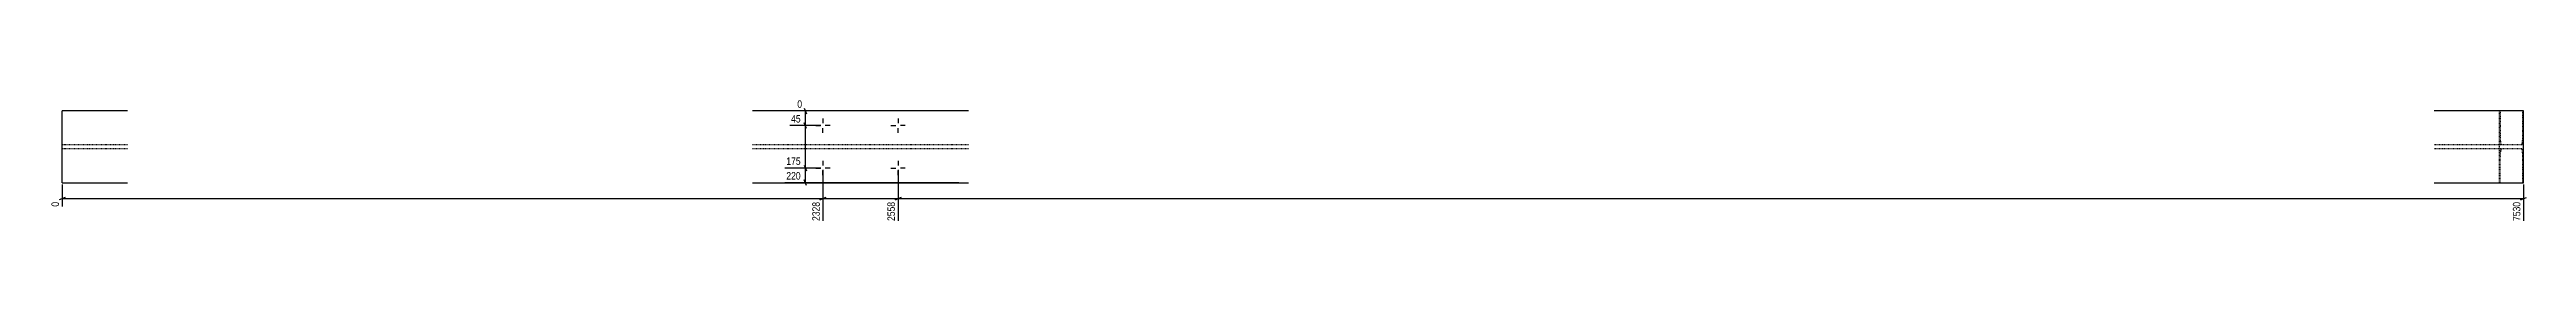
# Model space of a CAD drawing. Header units: millimetres. Extents: x 18 to 21412, y 13 to 894.
# Drawn here: x 13834 to 21412, y 13 to 394 of the extents above; entities that cross this region are included whole.
import ezdxf

# ---------------------------------------------------------------- set-up
doc = ezdxf.new("R2010")
doc.units = ezdxf.units.MM
doc.linetypes.add('DXK_LINE_DOT2', pattern=[3.9198, 1.9599, -1.9599])
doc.layers.add('MÅLSÆTNING', color=7, linetype='Continuous')
doc.layers.add('STÅL', color=7, linetype='Continuous')
doc.styles.add('Arial Narrow', font='ARIALN.TTF', dxfattribs={"height": 0.2})

msp = doc.modelspace()

# ---------------------------------------------------------------- linework, layer by layer
at = {"layer": 'MÅLSÆTNING', "color": 7, "linetype": 'Continuous'}
for p, q in [((16193.9, 310.5), (16098.3, 310.5)), ((16193.9, 310.5), (16098.3, 310.5)), ((16616.3, 355.5), (16121.6, 355.5)), ((16142.9, 364.5), (16150.1, 346.5)), ((16150.1, 301.5), (16142.9, 319.5)), ((16150.1, 301.5), (16142.9, 319.5)), ((16146.5, 310.5), (16146.5, 355.5)), ((16193.9, 180.5), (16083.6, 180.5)), ((16142.9, 189.5), (16150.1, 171.5)), ((16146.5, 135.5), (16146.5, 180.5)), ((16199.9, 174.5), (16199.9, 18)), ((16199.9, 174.5), (16199.9, 18)), ((16429.9, 174.5), (16429.9, 18)), ((16429.9, 174.5), (16429.9, 18)), ((13881.3, 90.3), (13863.3, 83.1)), ((13872.3, 129.5), (13872.3, 61.9)), ((13872.3, 86.7), (16199.9, 86.7)), ((16616.3, 135.5), (16083.6, 135.5)), ((16150.1, 126.5), (16142.9, 144.5)), ((16208.9, 90.3), (16190.9, 83.1)), ((16190.9, 83.1), (16208.9, 90.3)), ((16199.9, 86.7), (16429.9, 86.7)), ((16438.9, 90.3), (16420.9, 83.1)), ((16420.9, 83.1), (16438.9, 90.3)), ((16429.9, 86.7), (21402.8, 86.7)), ((21393.8, 83.1), (21411.8, 90.3)), ((21402.8, 129.5), (21402.8, 18))]:
    msp.add_line(p, q, dxfattribs=at)
at = {"layer": 'STÅL', "color": 2, "linetype": 'Continuous'}
for p, q in [((14072.3, 355.5), (13872.3, 355.5)), ((13872.3, 135.5), (13872.3, 355.5)), ((16644.9, 355.5), (15984.9, 355.5)), ((21402.8, 355.5), (21129.1, 355.5)), ((21402.8, 135.5), (21402.8, 355.5)), ((13872.3, 135.5), (14072.3, 135.5)), ((15984.9, 135.5), (16644.9, 135.5)), ((21129.1, 135.5), (21402.8, 135.5))]:
    msp.add_line(p, q, dxfattribs=at)
at = {"layer": 'STÅL', "color": 3, "linetype": 'Continuous'}
for p, q in [((16177.9, 310.5), (16192.6, 310.5)), ((16199.9, 332.5), (16199.9, 317.9)), ((16199.9, 288.5), (16199.9, 303.2)), ((16221.9, 310.5), (16207.3, 310.5)), ((16407.9, 310.5), (16422.6, 310.5)), ((16429.9, 332.5), (16429.9, 317.9)), ((16429.9, 288.5), (16429.9, 303.2)), ((16451.9, 310.5), (16437.3, 310.5)), ((16177.9, 180.5), (16192.6, 180.5)), ((16199.9, 202.5), (16199.9, 187.9)), ((16199.9, 158.5), (16199.9, 173.2)), ((16221.9, 180.5), (16207.3, 180.5)), ((16407.9, 180.5), (16422.6, 180.5)), ((16429.9, 202.5), (16429.9, 187.9)), ((16429.9, 158.5), (16429.9, 173.2)), ((16451.9, 180.5), (16437.3, 180.5))]:
    msp.add_line(p, q, dxfattribs=at)
at = {"layer": 'STÅL', "color": 7, "linetype": 'DXK_LINE_DOT2'}
for p, q in [((21329.1, 135.5), (21329.1, 355.5)), ((21331.5, 355.5), (21331.5, 275.5)), ((21400.5, 275.5), (21400.5, 355.5)), ((14072.3, 251.5), (13872.3, 251.5)), ((14072.3, 239.5), (13872.3, 239.5)), ((16644.9, 251.5), (15984.9, 251.5)), ((16644.9, 239.5), (15984.9, 239.5)), ((21397.5, 251.5), (21129.1, 251.5)), ((21397.5, 239.5), (21129.1, 239.5)), ((21331.5, 275.5), (21331.7, 266.3)), ((21331.7, 266.3), (21332.3, 258.6)), ((21332.3, 232.5), (21331.7, 224.7)), ((21332.3, 258.6), (21333.3, 253.4)), ((21333.3, 237.7), (21332.3, 232.5)), ((21333.3, 253.4), (21334.4, 251.5)), ((21334.4, 239.5), (21333.3, 237.7)), ((21397.5, 251.5), (21398.6, 253.4)), ((21398.6, 237.7), (21397.5, 239.5)), ((21398.6, 253.4), (21399.6, 258.6)), ((21399.6, 232.5), (21398.6, 237.7)), ((21399.6, 258.6), (21400.2, 266.3)), ((21400.2, 224.7), (21399.6, 232.5)), ((21400.2, 266.3), (21400.5, 275.5)), ((21331.7, 224.7), (21331.5, 215.5)), ((21331.5, 135.5), (21331.5, 215.5)), ((21400.5, 215.5), (21400.2, 224.7)), ((21400.5, 135.5), (21400.5, 215.5))]:
    msp.add_line(p, q, dxfattribs=at)

# ---------------------------------------------------------------- next in the draw order: wipeouts: each hides what was drawn before it
at = {"color": 0, "linetype": 'Continuous'}
for points in [[(16141.1, 360.3), (16141.1, 393.9), (16116.8, 393.9), (16116.8, 360.3)], [(16136.7, 185.3), (16136.7, 218.9), (16083.2, 218.9), (16083.2, 185.3)], [(13867.5, 81.3), (13833.9, 81.3), (13833.9, 57.1), (13867.5, 57.1)], [(16195.1, 81.3), (16161.5, 81.3), (16161.5, 13.2), (16195.1, 13.2)], [(16425.1, 81.3), (16391.5, 81.3), (16391.5, 13.2), (16425.1, 13.2)], [(21398, 81.3), (21364.4, 81.3), (21364.4, 13.2), (21398, 13.2)]]:
    msp.add_wipeout(points, dxfattribs=at).dxf.layer = 'MÅLSÆTNING'

# ---------------------------------------------------------------- next in the draw order: texts
at = {"layer": 'MÅLSÆTNING', "color": 3, "linetype": 'Continuous', "style": 'Arial Narrow'}
msp.add_text('0', height=22.9, dxfattribs=at).set_placement((16121.6, 365.1))
for s, height, p in [('0', 22.9, (13862.7, 61.9)), ('2328', 22.91, (16190.3, 18)), ('2558', 22.91, (16420.3, 18)), ('7530', 22.91, (21393.2, 18))]:
    msp.add_text(s, height=height, rotation=90.00021, dxfattribs=at).set_placement(p)

# ---------------------------------------------------------------- next in the draw order: wipeouts: each hides what was drawn before it
at = {"color": 0, "linetype": 'Continuous'}
msp.add_wipeout([(16136.7, 140.3), (16136.7, 173.9), (16083.2, 173.9), (16083.2, 140.3)], dxfattribs=at).dxf.layer = 'MÅLSÆTNING'

# ---------------------------------------------------------------- next in the draw order: linework, layer by layer
at = {"layer": 'MÅLSÆTNING', "color": 7, "linetype": 'Continuous'}
for p, q in [((16146.5, 180.5), (16146.5, 310.5)), ((16193.9, 180.5), (16083.6, 180.5)), ((16142.9, 189.5), (16150.1, 171.5))]:
    msp.add_line(p, q, dxfattribs=at)

# ---------------------------------------------------------------- next in the draw order: texts
at = {"layer": 'MÅLSÆTNING', "color": 3, "linetype": 'Continuous', "style": 'Arial Narrow'}
for s, p in [('220', (16088, 145.1)), ('175', (16088, 190.1))]:
    msp.add_text(s, height=22.91, dxfattribs=at).set_placement(p)

# ---------------------------------------------------------------- next in the draw order: wipeouts: each hides what was drawn before it
at = {"color": 0, "linetype": 'Continuous'}
msp.add_wipeout([(16136.7, 315.3), (16136.7, 348.9), (16097.8, 348.9), (16097.8, 315.3)], dxfattribs=at).dxf.layer = 'MÅLSÆTNING'

# ---------------------------------------------------------------- next in the draw order: texts
at = {"layer": 'MÅLSÆTNING', "color": 3, "linetype": 'Continuous', "style": 'Arial Narrow'}
msp.add_text('45', height=22.91, dxfattribs=at).set_placement((16102.6, 320.1))

doc.saveas('drawing.dxf')
